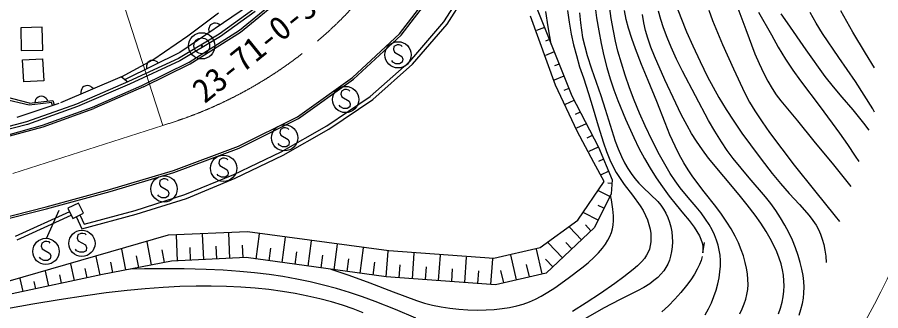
# Model space of a CAD drawing. Units: millimetres, scale not verified. Extents: x 40000 to 680000, y 20000 to 380000.
# Drawn here: x 219781 to 285529, y 243152 to 265510 of the extents above; entities that cross this region are included whole.
import ezdxf
from ezdxf.enums import TextEntityAlignment as Align

# ---------------------------------------------------------------- set-up
doc = ezdxf.new("R2010")
doc.units = ezdxf.units.MM
doc.header["$LTSCALE"] = 1000
doc.linetypes.add('CHAIN', pattern=[18.5, 12, -1.5, 3.5, -1.5])
for name, color, linetype, lineweight in [('M-BGD', 7, 'Continuous', 25), ('M-BGD-EXST', 7, 'Continuous', 25), ('M-BMK', 2, 'CHAIN', 13), ('M-BMK-SRVR', 3, 'Continuous', 25), ('M-STR-HTXT', 7, 'Continuous', 13)]:
    doc.layers.add(name, color=color, linetype=linetype, lineweight=lineweight)
doc.styles.add('ＭＳ ゴシック', font='')
doc.styles.get('ＭＳ ゴシック').set_extended_font_data('MS Gothic')

msp = doc.modelspace()

# ---------------------------------------------------------------- linework, layer by layer
at = {"layer": 'M-BGD'}
for p, q in [((248891, 264250), (251980, 268273)), ((252258, 265170), (254418, 268546)), ((252512, 264996), (254686, 268405)), ((249009, 264151), (252117, 268195)), ((236712, 264532), (240398, 267557)), ((236771, 264379), (240546, 267469)), ((259009, 267057), (260680, 262834)), ((237465, 266435), (232152, 262818)), ((263762, 266477), (263893, 265470)), ((265013, 265407), (264879, 266349)), ((270008, 266288), (270300, 265498)), ((274575, 266418), (275246, 264568)), ((232759, 264090), (235112, 265844)), ((237792, 266115), (235148, 264212)), ((237907, 265955), (235265, 264047)), ((260196, 264789), (260017, 265961)), ((261670, 266036), (261803, 265128)), ((262604, 265856), (262660, 265096)), ((266157, 265351), (266011, 266023)), ((267492, 265077), (267382, 265717)), ((268776, 265329), (268599, 265969)), ((272446, 266040), (272720, 265257)), ((276210, 265890), (277203, 264166)), ((277934, 265769), (278396, 265087)), ((280614, 265059), (280163, 265867)), ((283411, 264383), (282486, 266004)), ((234639, 265019), (234506, 264929)), ((234760, 265053), (234639, 265019)), ((234877, 265060), (234760, 265053)), ((235016, 265034), (234877, 265060)), ((235122, 264985), (235016, 265034)), ((235222, 264908), (235122, 264985)), ((249673, 262138), (252258, 265170)), ((249887, 261927), (252512, 264996)), ((260754, 260331), (258865, 265604)), ((261803, 265128), (261966, 264222)), ((262660, 265096), (262732, 264530)), ((263893, 265470), (264053, 264463)), ((265177, 264469), (265013, 265407)), ((266332, 264685), (266157, 265351)), ((267629, 264492), (267492, 265077)), ((268980, 264704), (268776, 265329)), ((270300, 265498), (270746, 264406)), ((272720, 265257), (273091, 264342)), ((278396, 265087), (279823, 263039)), ((281091, 264267), (280614, 265059)), ((221684, 264749), (220047, 264710)), ((220047, 264710), (220088, 262967)), ((221726, 263006), (221684, 264749)), ((232859, 262084), (236712, 264532)), ((232949, 261970), (236771, 264379)), ((234381, 264722), (234354, 264583)), ((234354, 264583), (234361, 264467)), ((234361, 264467), (234396, 264345)), ((234430, 264828), (234381, 264722)), ((234506, 264929), (234430, 264828)), ((259932, 264735), (259317, 264490)), ((260434, 263456), (260196, 264789)), ((262732, 264530), (262833, 263970)), ((264053, 264463), (264234, 263517)), ((265335, 263698), (265177, 264469)), ((266575, 263897), (266332, 264685)), ((267795, 263920), (267629, 264492)), ((269258, 263957), (268980, 264704)), ((270746, 264406), (271220, 263325)), ((273091, 264342), (273491, 263438)), ((275246, 264568), (275944, 262734)), ((284360, 262780), (283411, 264383)), ((230108, 262279), (232759, 264090)), ((235148, 264212), (232056, 262364)), ((235265, 264047), (232150, 262187)), ((245299, 260910), (248891, 264250)), ((245396, 260795), (249009, 264151)), ((260301, 263805), (259993, 263683)), ((261966, 264222), (262143, 263401)), ((262833, 263970), (262991, 263285)), ((265522, 262935), (265335, 263698)), ((266848, 263114), (266575, 263897)), ((268030, 263231), (267795, 263920)), ((269562, 263224), (269258, 263957)), ((277203, 264166), (277731, 263232)), ((282335, 262433), (281091, 264267)), ((220088, 262967), (221726, 263006)), ((262143, 263401), (262351, 262584)), ((262991, 263285), (263179, 262600)), ((264234, 263517), (264443, 262580)), ((267315, 261906), (266848, 263114)), ((268292, 262554), (268030, 263231)), ((269981, 262305), (269562, 263224)), ((271220, 263325), (271769, 262138)), ((273491, 263438), (274317, 261573)), ((277731, 263232), (278282, 262319)), ((279823, 263039), (281264, 261000)), ((220183, 262255), (221703, 262340)), ((221703, 262340), (221795, 260669)), ((232152, 262818), (227998, 260777)), ((232056, 262364), (228258, 260610)), ((260669, 262876), (259991, 262607)), ((260680, 262834), (262002, 259521)), ((262351, 262584), (262604, 261732)), ((263179, 262600), (263500, 261586)), ((264443, 262580), (264671, 261694)), ((265778, 262009), (265522, 262935)), ((269095, 260753), (268292, 262554)), ((275944, 262734), (276268, 261980)), ((283604, 260615), (282335, 262433)), ((285045, 261659), (284360, 262780)), ((220716, 258965), (209089, 261931)), ((220276, 260585), (220183, 262255)), ((227718, 260970), (230108, 262279)), ((232150, 262187), (228329, 260424)), ((229255, 260312), (232859, 262084)), ((229397, 260200), (232949, 261970)), ((229619, 261819), (229609, 261703)), ((229609, 261703), (229626, 261577)), ((229665, 261953), (229619, 261819)), ((229728, 262051), (229665, 261953)), ((229818, 262139), (229728, 262051)), ((229962, 262210), (229818, 262139)), ((230087, 262227), (229962, 262210)), ((230203, 262217), (230087, 262227)), ((230337, 262172), (230203, 262217)), ((230435, 262108), (230337, 262172)), ((230524, 262018), (230435, 262108)), ((246648, 259483), (249673, 262138)), ((246844, 259251), (249887, 261927)), ((261038, 261947), (260699, 261813)), ((262604, 261732), (262885, 260888)), ((264671, 261694), (264927, 260819)), ((266063, 261092), (265778, 262009)), ((267812, 260702), (267315, 261906)), ((270429, 261397), (269981, 262305)), ((271769, 262138), (272343, 260969)), ((276268, 261980), (276623, 261232)), ((278282, 262319), (278835, 261488)), ((263500, 261586), (263853, 260573)), ((266393, 260136), (266063, 261092)), ((271413, 259516), (270429, 261397)), ((274317, 261573), (275169, 259722)), ((276623, 261232), (276931, 260648)), ((278835, 261488), (279414, 260674)), ((221795, 260669), (220276, 260585)), ((227778, 261003), (223066, 258991)), ((228258, 260610), (224288, 258887)), ((228329, 260424), (224359, 258700)), ((227718, 260970), (228212, 260590)), ((241118, 257920), (245299, 260910)), ((241194, 257791), (245396, 260795)), ((261407, 261018), (260666, 260724)), ((262885, 260888), (263270, 259712)), ((263853, 260573), (264218, 259552)), ((264927, 260819), (265200, 259993)), ((268475, 259083), (267812, 260702)), ((269925, 258964), (269095, 260753)), ((272343, 260969), (272759, 260180)), ((276931, 260648), (277264, 260079)), ((279414, 260674), (280915, 258674)), ((281264, 261000), (281897, 260208)), ((284274, 259586), (283604, 260615)), ((224636, 259928), (224619, 259812)), ((224619, 259812), (224628, 259686)), ((224690, 260058), (224636, 259928)), ((224759, 260152), (224690, 260058)), ((224854, 260235), (224759, 260152)), ((225002, 260297), (224854, 260235)), ((225128, 260306), (225002, 260297)), ((225244, 260289), (225128, 260306)), ((225374, 260235), (225244, 260289)), ((225468, 260165), (225374, 260235)), ((225551, 260070), (225468, 260165)), ((225497, 258665), (229255, 260312)), ((229397, 260200), (225599, 258553)), ((262421, 256830), (260754, 260331)), ((261776, 260089), (261406, 259942)), ((263270, 259712), (263627, 258527)), ((265200, 259993), (265500, 259178)), ((266749, 259195), (266393, 260136)), ((272759, 260180), (273203, 259404)), ((275169, 259722), (275544, 259045)), ((277264, 260079), (277579, 259600)), ((281897, 260208), (282557, 259431)), ((220682, 258811), (218744, 259276)), ((220691, 258963), (222489, 259169)), ((221132, 259134), (221106, 259010)), ((221180, 259240), (221132, 259134)), ((221268, 259351), (221180, 259240)), ((221361, 259422), (221268, 259351)), ((221475, 259475), (221361, 259422)), ((221634, 259493), (221475, 259475)), ((221758, 259467), (221634, 259493)), ((221864, 259419), (221758, 259467)), ((221975, 259331), (221864, 259419)), ((222046, 259239), (221975, 259331)), ((222099, 259124), (222046, 259239)), ((222489, 259169), (222603, 258832)), ((243358, 257243), (246648, 259483)), ((243510, 256986), (246844, 259251)), ((262170, 259171), (261512, 258854)), ((262002, 259521), (264031, 255611)), ((264218, 259552), (264558, 258509)), ((265500, 259178), (266103, 257743)), ((267155, 258208), (266749, 259195)), ((269108, 257460), (268475, 259083)), ((272422, 257652), (271413, 259516)), ((273203, 259404), (273756, 258494)), ((277579, 259600), (277918, 259138)), ((277918, 259138), (279183, 257620)), ((282557, 259431), (283398, 258453)), ((284915, 258544), (284274, 259586)), ((219763, 257911), (222977, 258953)), ((224288, 258887), (220495, 257538)), ((224359, 258700), (220567, 257351)), ((221974, 258959), (220682, 258811)), ((221715, 257290), (225497, 258665)), ((221758, 257175), (225599, 258553)), ((222386, 259006), (222022, 258964)), ((222461, 258786), (222386, 259006)), ((263627, 258527), (264010, 257228)), ((264558, 258509), (264923, 257283)), ((270340, 258102), (269925, 258964)), ((273756, 258494), (274337, 257596)), ((275544, 259045), (275945, 258382)), ((280915, 258674), (282399, 256670)), ((283398, 258453), (284218, 257453)), ((285064, 258290), (284915, 258544)), ((236624, 255678), (241118, 257920)), ((236678, 255538), (241194, 257791)), ((262642, 258288), (262274, 258112)), ((266103, 257743), (266722, 256346)), ((267590, 257232), (267155, 258208)), ((270779, 257257), (270340, 258102)), ((275945, 258382), (276493, 257544)), ((220495, 257538), (216352, 256477)), ((220567, 257351), (216399, 256283)), ((217946, 256228), (221715, 257290)), ((217949, 256130), (221758, 257175)), ((239887, 255264), (243358, 257243)), ((263102, 257400), (262372, 257049)), ((264010, 257228), (264423, 255937)), ((264923, 257283), (265316, 256070)), ((268122, 256123), (267590, 257232)), ((269476, 256564), (269108, 257460)), ((271125, 256652), (270779, 257257)), ((272904, 256822), (272422, 257652)), ((274337, 257596), (274963, 256685)), ((276493, 257544), (277066, 256725)), ((279183, 257620), (280426, 256082)), ((284218, 257453), (284623, 256917)), ((240017, 254994), (243510, 256986)), ((263694, 254437), (262421, 256830)), ((263563, 256513), (263138, 256308)), ((269868, 255689), (269476, 256564)), ((271496, 256063), (271125, 256652)), ((273408, 256014), (272904, 256822)), ((274963, 256685), (275616, 255788)), ((277066, 256725), (277987, 255482)), ((282399, 256670), (283010, 255805)), ((264423, 255937), (264651, 255291)), ((265316, 256070), (265539, 255477)), ((266722, 256346), (267116, 255546)), ((268681, 255028), (268122, 256123)), ((271946, 255413), (271496, 256063)), ((273846, 255367), (273408, 256014)), ((275616, 255788), (276430, 254690)), ((280426, 256082), (281931, 254257)), ((283010, 255805), (283595, 254924)), ((231680, 253843), (236624, 255678)), ((231710, 253694), (236678, 255538)), ((236271, 253524), (239887, 255264)), ((264023, 255625), (263303, 255278)), ((264031, 255611), (265073, 253134)), ((264651, 255291), (264908, 254651)), ((265539, 255477), (265790, 254895)), ((267116, 255546), (267541, 254751)), ((270186, 255047), (269868, 255689)), ((272420, 254782), (271946, 255413)), ((274305, 254740), (273846, 255367)), ((277987, 255482), (278937, 254253)), ((236379, 253244), (240017, 254994)), ((264413, 254703), (264036, 254522)), ((264908, 254651), (265133, 254166)), ((265790, 254895), (266020, 254432)), ((267541, 254751), (267967, 254017)), ((269078, 254307), (268681, 255028)), ((270528, 254424), (270186, 255047)), ((273570, 253374), (272420, 254782)), ((275512, 253282), (274305, 254740)), ((276430, 254690), (277271, 253606)), ((283595, 254924), (283853, 254517)), ((226804, 252387), (231680, 253843)), ((264458, 253001), (263694, 254437)), ((265133, 254166), (265386, 253692)), ((266020, 254432), (266279, 253981)), ((266279, 253981), (266533, 253596)), ((267967, 254017), (268427, 253284)), ((269497, 253607), (269078, 254307)), ((270857, 253886), (270528, 254424)), ((271211, 253364), (270857, 253886)), ((278937, 254253), (280490, 252308)), ((281931, 254257), (283245, 252621)), ((226857, 252248), (231710, 253694)), ((232548, 251995), (236271, 253524)), ((232655, 251715), (236379, 253244)), ((264770, 253765), (264243, 253512)), ((265073, 253134), (265005, 252061)), ((265386, 253692), (265683, 253217)), ((265683, 253217), (266000, 252766)), ((266533, 253596), (266813, 253226)), ((266813, 253226), (267120, 252875)), ((268427, 253284), (268902, 252585)), ((269865, 253048), (269497, 253607)), ((272079, 252222), (271211, 253364)), ((274750, 251978), (273570, 253374)), ((276744, 251841), (275512, 253282)), ((277271, 253606), (277906, 252835)), ((262477, 250046), (264458, 253001)), ((265044, 252836), (264753, 252865)), ((266000, 252766), (266615, 251969)), ((267120, 252875), (267450, 252544)), ((267450, 252544), (268007, 252019)), ((268902, 252585), (269414, 251884)), ((270257, 252507), (269865, 253048)), ((270860, 251772), (270257, 252507)), ((277906, 252835), (278569, 252077)), ((221985, 251063), (226804, 252387)), ((222015, 250915), (226857, 252248)), ((228750, 250800), (232548, 251995)), ((265005, 252061), (263725, 249489)), ((264902, 251853), (264037, 252284)), ((265019, 251610), (264958, 251965)), ((266615, 251969), (267211, 251148)), ((268007, 252019), (268544, 251472)), ((269414, 251884), (269944, 251211)), ((272981, 251084), (272079, 252222)), ((275365, 251222), (274750, 251978)), ((277154, 251320), (276744, 251841)), ((278569, 252077), (279341, 251245)), ((280490, 252308), (282059, 250360)), ((224442, 251357), (223631, 250957)), ((224820, 250579), (224442, 251357)), ((228834, 250512), (232655, 251715)), ((264457, 250958), (264024, 251174)), ((265052, 251420), (265019, 251610)), ((265130, 250893), (265052, 251420)), ((268544, 251472), (268778, 251190)), ((268778, 251190), (268988, 250888)), ((269944, 251211), (270507, 250542)), ((271484, 251058), (270860, 251772)), ((275961, 250440), (275365, 251222)), ((277535, 250788), (277154, 251320)), ((279341, 251245), (280090, 250396)), ((216975, 249819), (221985, 251063)), ((217005, 249672), (222015, 250915)), ((223757, 250699), (219614, 248799)), ((223631, 250957), (224010, 250180)), ((224010, 250180), (224820, 250579)), ((224710, 249398), (228834, 250512)), ((224869, 249752), (228750, 250800)), ((264011, 250063), (262915, 250609)), ((265178, 250375), (265130, 250893)), ((267211, 251148), (267428, 250792)), ((267428, 250792), (267624, 250413)), ((268988, 250888), (269162, 250585)), ((269162, 250585), (269310, 250263)), ((270507, 250542), (270932, 250036)), ((271852, 250609), (271484, 251058)), ((272197, 250139), (271852, 250609)), ((273407, 250511), (272981, 251084)), ((273816, 249910), (273407, 250511)), ((277895, 250236), (277535, 250788)), ((223864, 250420), (219744, 248529)), ((224291, 250284), (224710, 249398)), ((224563, 250413), (224869, 249752)), ((259605, 247973), (262477, 250046)), ((265157, 249681), (265182, 250021)), ((265182, 250021), (265178, 250375)), ((267624, 250413), (267767, 250071)), ((267767, 250071), (267884, 249713)), ((269310, 250263), (269438, 249911)), ((269438, 249911), (269539, 249547)), ((270932, 250036), (271321, 249526)), ((272462, 249731), (272197, 250139)), ((274141, 249382), (273816, 249910)), ((276392, 249830), (275961, 250440)), ((278230, 249668), (277895, 250236)), ((280090, 250396), (280360, 250038)), ((280360, 250038), (280605, 249666)), ((282059, 250360), (282387, 249948)), ((231294, 248929), (237300, 249201)), ((237300, 249201), (248077, 247730)), ((263725, 249489), (260060, 246026)), ((262739, 248556), (261830, 249518)), ((263465, 249243), (263045, 249688)), ((265025, 249107), (265105, 249388)), ((265105, 249388), (265157, 249681)), ((267884, 249713), (267965, 249371)), ((267965, 249371), (268016, 249024)), ((269539, 249547), (269612, 249169)), ((271321, 249526), (271535, 249200)), ((271535, 249200), (271717, 248870)), ((272699, 249310), (272462, 249731)), ((272883, 248925), (272699, 249310)), ((274441, 248835), (274141, 249382)), ((276801, 249198), (276392, 249830)), ((277112, 248665), (276801, 249198)), ((278529, 249101), (278230, 249668)), ((280605, 249666), (280787, 249337)), ((280787, 249337), (280943, 248990)), ((219085, 245393), (231294, 248929)), ((231983, 246959), (231895, 248907)), ((233980, 247049), (233892, 248997)), ((235978, 247140), (235890, 249087)), ((237969, 247092), (238232, 249023)), ((239950, 246821), (240213, 248753)), ((264762, 248524), (264907, 248809)), ((264907, 248809), (265025, 249107)), ((268016, 249024), (268034, 248709)), ((268034, 248709), (268022, 248394)), ((269612, 249169), (269656, 248781)), ((269656, 248781), (269669, 248397)), ((271717, 248870), (271835, 248596)), ((271835, 248596), (271923, 248319)), ((273036, 248535), (272883, 248925)), ((273152, 248158), (273036, 248535)), ((274690, 248321), (274441, 248835)), ((277395, 248122), (277112, 248665)), ((278800, 248523), (278529, 249101)), ((280943, 248990), (281081, 248608)), ((281081, 248608), (281193, 248208)), ((230013, 246641), (229667, 248406)), ((232982, 247004), (232938, 247978)), ((234979, 247095), (234935, 248068)), ((236976, 247185), (236932, 248159)), ((238959, 246957), (239091, 247922)), ((241931, 246551), (242194, 248483)), ((243912, 246281), (244176, 248212)), ((245893, 246010), (246157, 247942)), ((256058, 247145), (259605, 247973)), ((261285, 247183), (260195, 248337)), ((262012, 247870), (261558, 248351)), ((264043, 247563), (264342, 247909)), ((264342, 247909), (264567, 248212)), ((264567, 248212), (264762, 248524)), ((267983, 248117), (267915, 247849)), ((268022, 248394), (267983, 248117)), ((269652, 248018), (269607, 247661)), ((269669, 248397), (269652, 248018)), ((271923, 248319), (271971, 248069)), ((271971, 248069), (271989, 247817)), ((271976, 247553), (272107, 248359)), ((273238, 247776), (273152, 248158)), ((274908, 247803), (274690, 248321)), ((277612, 247643), (277395, 248122)), ((279038, 247945), (278800, 248523)), ((279247, 247357), (279038, 247945)), ((281193, 248208), (281285, 247763)), ((226089, 245870), (225787, 247282)), ((228051, 246257), (227739, 247848)), ((229032, 246449), (228859, 247332)), ((230994, 246833), (230807, 247790)), ((240940, 246686), (241072, 247652)), ((242921, 246416), (243053, 247382)), ((247874, 245740), (248017, 247688)), ((248077, 247730), (256058, 247145)), ((249868, 245594), (250011, 247538)), ((251862, 245448), (252005, 247392)), ((253856, 245301), (253999, 247246)), ((257806, 245505), (257368, 247399)), ((259754, 245955), (259315, 247854)), ((263251, 246814), (263717, 247234)), ((263717, 247234), (264043, 247563)), ((267704, 247386), (267536, 247139)), ((267824, 247613), (267704, 247386)), ((267915, 247849), (267824, 247613)), ((269533, 247315), (269436, 247002)), ((269607, 247661), (269533, 247315)), ((271931, 247283), (271848, 246978)), ((271989, 247817), (271976, 247553)), ((273295, 247377), (273238, 247776)), ((273321, 246978), (273295, 247377)), ((275079, 247323), (274908, 247803)), ((275219, 246839), (275079, 247323)), ((277801, 247155), (277612, 247643)), ((279404, 246834), (279247, 247357)), ((281285, 247763), (281347, 247310)), ((281347, 247310), (281383, 246822)), ((224134, 245451), (223861, 246724)), ((231533, 246939), (226262, 245907)), ((227070, 246065), (226914, 246860)), ((237209, 247196), (231533, 246939)), ((247868, 245741), (237209, 247196)), ((244902, 246145), (245034, 247111)), ((246883, 245875), (247016, 246843)), ((248871, 245667), (248942, 246639)), ((255850, 245155), (255993, 247099)), ((258780, 245730), (258561, 246680)), ((260559, 246497), (260013, 247074)), ((262762, 246414), (263251, 246814)), ((267017, 246585), (266669, 246282)), ((267336, 246902), (267017, 246585)), ((267536, 247139), (267336, 246902)), ((269312, 246701), (269171, 246436)), ((269436, 247002), (269312, 246701)), ((271732, 246668), (271560, 246307)), ((271848, 246978), (271732, 246668)), ((273318, 246544), (273321, 246978)), ((275318, 246393), (275219, 246839)), ((277941, 246714), (277801, 247155)), ((278050, 246268), (277941, 246714)), ((279531, 246308), (279404, 246834)), ((226262, 245907), (219401, 244438)), ((222179, 245033), (221936, 246167)), ((225112, 245660), (224960, 246367)), ((229461, 246341), (228430, 246331)), ((230833, 246348), (229461, 246341)), ((232500, 246338), (230833, 246348)), ((234159, 246298), (232500, 246338)), ((235447, 246240), (234159, 246298)), ((236728, 246151), (235447, 246240)), ((237842, 246046), (236728, 246151)), ((238950, 245911), (237842, 246046)), ((240010, 245751), (238950, 245911)), ((243645, 246317), (245033, 245852)), ((250865, 245521), (250936, 246493)), ((252859, 245375), (252931, 246347)), ((254853, 245228), (254925, 246200)), ((260060, 246026), (256185, 245131)), ((256832, 245280), (256613, 246227)), ((261723, 245627), (262762, 246414)), ((266669, 246282), (265979, 245733)), ((268795, 245933), (268561, 245697)), ((269004, 246187), (268795, 245933)), ((269171, 246436), (269004, 246187)), ((271356, 245949), (271066, 245510)), ((271560, 246307), (271356, 245949)), ((273218, 245648), (273285, 246114)), ((273285, 246114), (273318, 246544)), ((275386, 245953), (275318, 246393)), ((275420, 245544), (275386, 245953)), ((278122, 245857), (278050, 246268)), ((279616, 245837), (279531, 246308)), ((220224, 244614), (220011, 245609)), ((221201, 244823), (221080, 245390)), ((223156, 245242), (223020, 245879)), ((241061, 245563), (240010, 245751)), ((242091, 245348), (241061, 245563)), ((243109, 245104), (242091, 245348)), ((245033, 245852), (246633, 245284)), ((246633, 245284), (248403, 244589)), ((256185, 245131), (247868, 245741)), ((260713, 244901), (261723, 245627)), ((265979, 245733), (265283, 245218)), ((268263, 245444), (267940, 245209)), ((268561, 245697), (268263, 245444)), ((271066, 245510), (270744, 245079)), ((273121, 245190), (273218, 245648)), ((275423, 245139), (275420, 245544)), ((278163, 245443), (278122, 245857)), ((278174, 245038), (278163, 245443)), ((279669, 245368), (279616, 245837)), ((279689, 244939), (279669, 245368)), ((228142, 244697), (226562, 244511)), ((229523, 244831), (228142, 244697)), ((230898, 244934), (229523, 244831)), ((232148, 244998), (230898, 244934)), ((233398, 245033), (232148, 244998)), ((234557, 245036), (233398, 245033)), ((235716, 245009), (234557, 245036)), ((236811, 244955), (235716, 245009)), ((237899, 244870), (236811, 244955)), ((238938, 244760), (237899, 244870)), ((239976, 244620), (238938, 244760)), ((240947, 244459), (239976, 244620)), ((244100, 244837), (243109, 245104)), ((245080, 244541), (244100, 244837)), ((248403, 244589), (250179, 243923)), ((260193, 244559), (260713, 244901)), ((265283, 245218), (264202, 244471)), ((267006, 244659), (265691, 244004)), ((267486, 244924), (267006, 244659)), ((267940, 245209), (267486, 244924)), ((270744, 245079), (270300, 244539)), ((272826, 244233), (272988, 244707)), ((272988, 244707), (273121, 245190)), ((275341, 244395), (275397, 244762)), ((275397, 244762), (275423, 245139)), ((278101, 244213), (278154, 244638)), ((278154, 244638), (278174, 245038)), ((279679, 244516), (279689, 244939)), ((222971, 243985), (220961, 243644)), ((224976, 244295), (222971, 243985)), ((226562, 244511), (224976, 244295)), ((241909, 244269), (240947, 244459)), ((242811, 244062), (241909, 244269)), ((243700, 243827), (242811, 244062)), ((246059, 244214), (245080, 244541)), ((247026, 243858), (246059, 244214)), ((258792, 243832), (259235, 244027)), ((259235, 244027), (259668, 244250)), ((259668, 244250), (260193, 244559)), ((264202, 244471), (263102, 243747)), ((265691, 244004), (264416, 243336)), ((269848, 244035), (269361, 243538)), ((270300, 244539), (269848, 244035)), ((272633, 243761), (272826, 244233)), ((275138, 243676), (275255, 244032)), ((275255, 244032), (275341, 244395)), ((278018, 243794), (278101, 244213)), ((279563, 243692), (279636, 244100)), ((279636, 244100), (279679, 244516)), ((220961, 243644), (218980, 243288)), ((244537, 243575), (243700, 243827)), ((245359, 243296), (244537, 243575)), ((246131, 243003), (245359, 243296)), ((248576, 243238), (247026, 243858)), ((250179, 243923), (250788, 243737)), ((250788, 243737), (251410, 243579)), ((251410, 243579), (252054, 243448)), ((252054, 243448), (252711, 243345)), ((252711, 243345), (253403, 243267)), ((253403, 243267), (254101, 243220)), ((256095, 243250), (256711, 243318)), ((256711, 243318), (257261, 243407)), ((257261, 243407), (257809, 243527)), ((257809, 243527), (258305, 243665)), ((258305, 243665), (258792, 243832)), ((263102, 243747), (262053, 243105)), ((264416, 243336), (262705, 242354)), ((269361, 243538), (268860, 243070)), ((272154, 242835), (272413, 243303)), ((272413, 243303), (272633, 243761)), ((274790, 242916), (274978, 243290)), ((274978, 243290), (275138, 243676)), ((277748, 242905), (277897, 243345)), ((277897, 243345), (278018, 243794)), ((279453, 243250), (279563, 243692)), ((250119, 242589), (248576, 243238)), ((254101, 243220), (254789, 243200)), ((254789, 243200), (255476, 243211)), ((255476, 243211), (256095, 243250)), ((279312, 242814), (279453, 243250))]:
    msp.add_line(p, q, dxfattribs=at)
at = {"layer": 'M-BGD-EXST'}
for p, q in [((248458, 263287), (248418, 263047)), ((248418, 263047), (248498, 262847)), ((248698, 263407), (248458, 263287)), ((248858, 263407), (248698, 263407)), ((249018, 263367), (248858, 263407)), ((249098, 263287), (249018, 263367)), ((248498, 262847), (249058, 262527)), ((249058, 262527), (249138, 262327)), ((248378, 262087), (248298, 262207)), ((248618, 261967), (248378, 262087)), ((248898, 261967), (248618, 261967)), ((249098, 262087), (248898, 261967)), ((249138, 262327), (249098, 262087)), ((244461, 259884), (244421, 259644)), ((244701, 260004), (244461, 259884)), ((244861, 260004), (244701, 260004)), ((245021, 259964), (244861, 260004)), ((245101, 259884), (245021, 259964)), ((244421, 259644), (244501, 259444)), ((244501, 259444), (245061, 259124)), ((245061, 259124), (245141, 258924)), ((244381, 258684), (244301, 258804)), ((244621, 258564), (244381, 258684)), ((244901, 258564), (244621, 258564)), ((245101, 258684), (244901, 258564)), ((245141, 258924), (245101, 258684)), ((240056, 257087), (239816, 256967)), ((240216, 257087), (240056, 257087)), ((240376, 257047), (240216, 257087)), ((239816, 256967), (239776, 256727)), ((239776, 256727), (239856, 256527)), ((239856, 256527), (240416, 256207)), ((240456, 256967), (240376, 257047)), ((239736, 255767), (239656, 255887)), ((239976, 255647), (239736, 255767)), ((240456, 255767), (240256, 255647)), ((240416, 256207), (240496, 256007)), ((240496, 256007), (240456, 255767)), ((240256, 255647), (239976, 255647)), ((235171, 254645), (235131, 254405)), ((235411, 254765), (235171, 254645)), ((235571, 254765), (235411, 254765)), ((235731, 254725), (235571, 254765)), ((235811, 254645), (235731, 254725)), ((235131, 254405), (235211, 254205)), ((235211, 254205), (235771, 253885)), ((235771, 253885), (235851, 253685)), ((230879, 253192), (230639, 253072)), ((231039, 253192), (230879, 253192)), ((231199, 253152), (231039, 253192)), ((231279, 253072), (231199, 253152)), ((235091, 253445), (235011, 253565)), ((235331, 253325), (235091, 253445)), ((235611, 253325), (235331, 253325)), ((235811, 253445), (235611, 253325)), ((235851, 253685), (235811, 253445)), ((230639, 253072), (230599, 252832)), ((230599, 252832), (230679, 252632)), ((230679, 252632), (231239, 252312)), ((230559, 251872), (230479, 251992)), ((230799, 251752), (230559, 251872)), ((231279, 251872), (231079, 251752)), ((231239, 252312), (231319, 252112)), ((231319, 252112), (231279, 251872)), ((231079, 251752), (230799, 251752)), ((222008, 248664), (222959, 250825)), ((224382, 248924), (224342, 248684)), ((224342, 248684), (224422, 248484)), ((224622, 249044), (224382, 248924)), ((224782, 249044), (224622, 249044)), ((224942, 249004), (224782, 249044)), ((225022, 248924), (224942, 249004)), ((221645, 248310), (221605, 248070)), ((221605, 248070), (221685, 247870)), ((221885, 248430), (221645, 248310)), ((221685, 247870), (222245, 247550)), ((222045, 248430), (221885, 248430)), ((222205, 248390), (222045, 248430)), ((222285, 248310), (222205, 248390)), ((224422, 248484), (224982, 248164)), ((224982, 248164), (225062, 247964)), ((225062, 247964), (225022, 247724)), ((221565, 247110), (221485, 247230)), ((222245, 247550), (222325, 247350)), ((222325, 247350), (222285, 247110)), ((224302, 247724), (224222, 247844)), ((224542, 247604), (224302, 247724)), ((224822, 247604), (224542, 247604)), ((225022, 247724), (224822, 247604)), ((221805, 246990), (221565, 247110)), ((222085, 246990), (221805, 246990)), ((222285, 247110), (222085, 246990))]:
    msp.add_line(p, q, dxfattribs=at)
for centre in [(248778, 262647), (244781, 259244), (240136, 256327), (235491, 254005), (230959, 252432), (224702, 248284), (221965, 247670)]:
    msp.add_circle(centre, 1000, dxfattribs=at)
at = {"layer": 'M-BMK'}
msp.add_line((230867, 257272), (217479, 252970), dxfattribs=at)
msp.add_arc((221549, 288362), 32456, 286.68408, 358.12939, dxfattribs=at)
at = {"layer": 'M-BMK-SRVR'}
for radius in [1000, 600, 40]:
    msp.add_circle((233828, 263331), radius, dxfattribs=at)
at = {"layer": 'M-STR-HTXT'}
msp.add_line((230867, 257272), (221692, 285827), dxfattribs=at)
msp.add_arc((232251, 271474), 59681, 274.26859, 339.47121, dxfattribs=at)

# ---------------------------------------------------------------- texts
at = {"layer": 'M-BMK-SRVR', "style": 'ＭＳ ゴシック'}
msp.add_text('23-71-0-3', height=1833, rotation=39, dxfattribs=at).set_placement((234396, 258457), align=Align.BOTTOM_LEFT)

doc.saveas('drawing.dxf')
